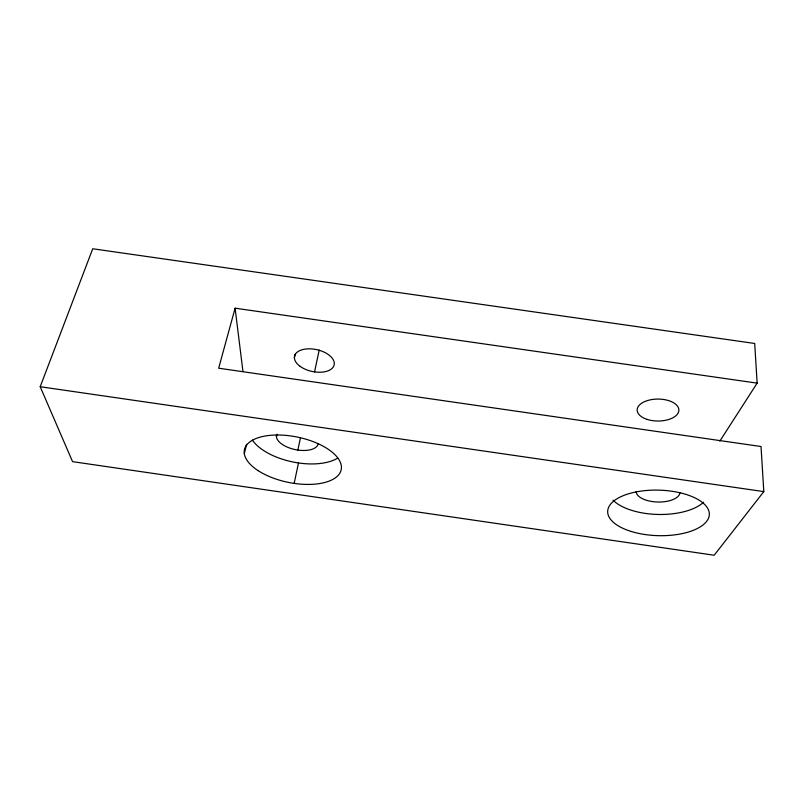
<?xml version="1.0" encoding="UTF-8"?>
<svg xmlns="http://www.w3.org/2000/svg" width="804" height="804" viewBox="0 0 804 804"><rect width="100%" height="100%" fill="white"/><g stroke="black" fill="none" stroke-linecap="round" stroke-linejoin="round"><path stroke-width="1.21" d="M294.163 483.405L298.485 462.953M297.852 450.069L300.394 438.16M314.545 371.89L319.218 350.031M276.415 436.652L276.968 434.25M294.395 357.84L295.229 354.172M244.305 453.607L246.577 444.331M757.137 383.136L235.1 308.183L218.668 368.212L761.026 446.521L763.8 491.606L714.193 555.232L72.571 461.647L40.2 386.724L92.731 248.768L754.695 343.469L757.137 383.136L719.841 441.125M40.2 386.724L763.8 491.606M235.1 308.183L242.939 371.347M318.223 443.627A21.286 10.311 11.7 0 1 295.118 449.577A21.286 10.311 11.7 0 1 276.586 434.843M679.933 492.49A21.909 10.161 1.4 0 1 657.973 502.028A21.909 10.161 1.4 0 1 636.145 491.576M703.6 502.239A50.21 23.306 1.4 0 1 658.094 514.459A50.21 23.306 1.4 0 1 613.04 500.188M337.76 458.069A48.793 23.658 11.8 0 1 292.334 461.858A48.793 23.658 11.8 0 1 252.416 440.15M647.25 419.447A20.864 10.985 0.1 0 0 678.877 410.291A20.864 10.985 0.1 0 0 647.934 400.422A20.864 10.985 0.1 0 0 647.25 419.447M300.153 366.373A20.281 11.145 12.3 0 0 333.59 366.413A20.281 11.145 12.3 0 0 309.279 348.815A20.281 11.145 12.3 0 0 300.153 366.373M631.251 531.474A50.853 22.763 1.7 0 0 709.289 515.073A50.853 22.763 1.7 0 0 634.969 492.159A50.853 22.763 1.7 0 0 631.251 531.474M258.084 470.621A49.406 23.095 11.6 0 0 339.64 473.486A49.406 23.095 11.6 0 0 280.707 435.064A49.406 23.095 11.6 0 0 258.084 470.621"/></g></svg>
